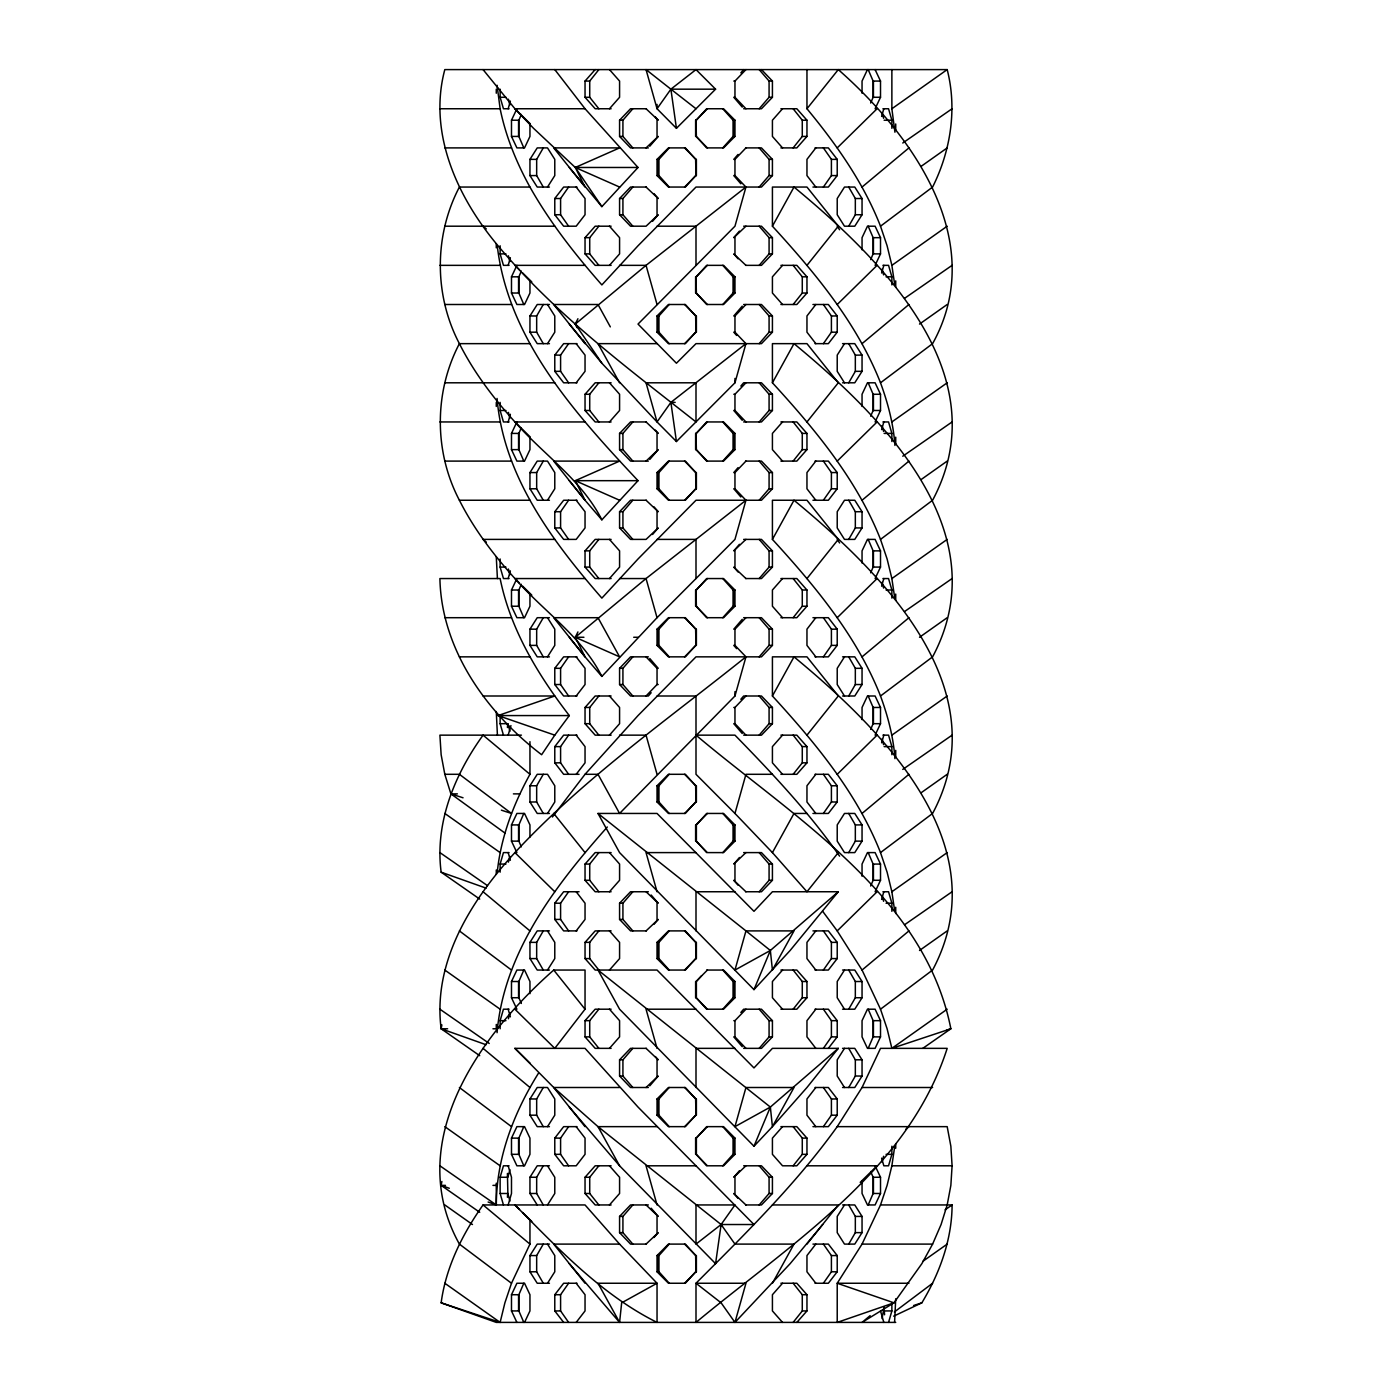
<?xml version="1.0" encoding="UTF-8"?>
<svg xmlns="http://www.w3.org/2000/svg" width="1392" height="1392" viewBox="0 0 1392 1392"><rect width="100%" height="100%" fill="white"/><g stroke="black" fill="none" stroke-linecap="round" stroke-linejoin="round"><path stroke-width="1.5" d="M497.066 1032.69C503.887 952.319 555.599 885.225 607.312 827.005M538.443 1073.267C513.805 1112.695 496.405 1157.953 496.283 1204.95L488.122 1202.044M745.938 304.5L734.959 315.967L734.959 332.183L745.938 343.65L734.959 382.8L676.425 441.525L657.041 421.95L646.045 382.8L696 382.8L696 421.95C626.644 367.314 554.973 313.896 498.04 245.775C457.603 197.803 427.762 133.11 444.814 69.6L947.186 69.6C957.296 108.941 950.632 151.015 932.605 187.05L880.51 226.2L887.104 245.775L891.872 265.35L894.743 284.925M497.257 245.775C508.289 340.205 575.731 414.207 638.023 480.675L601.866 519.825C581.595 479.735 543.837 454.975 514.918 421.95C493.464 398.112 473.854 372.377 459.395 343.65C433.973 295.208 433.973 235.492 459.395 187.05L529.952 187.05C549.91 222.424 575.105 254.492 601.866 284.925L638.023 245.775L696 187.05L761.459 187.05L772.421 175.583L772.421 159.367L761.459 147.9L745.607 147.9M745.938 461.1L734.959 472.567L734.959 488.783L745.938 500.25L734.959 539.4L657.041 617.7L601.866 676.425C581.595 636.335 543.837 611.575 514.918 578.55C493.464 554.712 473.854 528.977 459.395 500.25C433.973 451.808 433.973 392.092 459.395 343.65L529.952 343.65M479.718 899.093L441.142 872.175C434.704 822.898 454.662 774.474 483.059 735.15L529.952 774.3C513.213 804.576 500.824 837.601 497.257 872.175M479.718 1055.693L441.142 1028.775C432.512 961.594 471.401 900.05 514.918 852.6C583.822 778.337 667.273 719.925 745.955 656.85L734.959 645.383L734.959 629.167L745.938 617.7M519.512 1209.474L514.918 1204.95C558.105 1248.52 601.518 1294.717 657.041 1322.4L657.041 1283.25L619.579 1244.1L585.04 1204.95L483.059 1204.95C462.422 1234.112 445.91 1267.068 441.142 1302.825L500.128 1322.4L504.896 1302.825L511.49 1283.25L459.395 1244.1C403.158 1142.554 478.622 1036.135 553.72 970.05L585.04 970.05L585.04 1009.2L554.782 1048.35L514.918 1009.2M880.51 226.2C863.545 182.857 836.453 144.42 806.96 108.75L838.28 69.6C913.378 135.685 988.842 242.104 932.605 343.65L880.51 382.8C887.905 402.967 893.455 423.951 894.934 445.44M880.51 382.8C856.95 323.118 815.294 273.023 772.421 226.2L793.997 187.05C882.58 260.165 999.038 375.701 932.605 500.25L880.51 539.4L887.104 558.975L891.872 578.55L894.743 598.125M880.51 539.4C856.95 479.718 815.294 429.623 772.421 382.8L793.997 343.65C882.58 416.765 999.038 532.301 932.605 656.85L880.51 696C887.905 716.167 893.455 737.151 894.934 758.64M880.51 696C856.95 636.318 815.294 586.223 772.421 539.4L793.997 500.25C882.58 573.365 999.038 688.901 932.605 813.45L880.51 852.6L887.104 872.175L891.872 891.75L894.743 911.325M880.51 852.6C856.95 792.918 815.294 742.823 772.421 696L793.997 656.85C882.58 729.965 999.038 845.501 932.605 970.05L880.51 1009.2L887.104 1028.775L891.872 1048.35L950.858 1028.775C924.671 895.474 792.361 816.634 696 735.15L734.959 735.15C772.212 773.308 809.03 812.319 839.602 856.167M837.218 1126.65L862.048 1087.5L880.51 1048.35L947.186 1048.35C907.775 1171.298 790.36 1243.943 696 1322.4L696 1283.25C745.607 1233.486 796.102 1183.931 837.218 1126.65L947.186 1126.65L950.858 1146.225L952.093 1165.8L950.858 1185.375L947.186 1204.95L941.079 1224.525L932.605 1244.1L921.852 1263.675L893.96 1302.825L862.048 1322.4L870.139 1315.649M908.941 1283.25L837.218 1283.25L893.96 1302.825L837.218 1322.4L837.218 1283.25L862.048 1244.1L880.51 1204.95L952.093 1204.95C951.937 1239.75 939.652 1273.297 921.852 1302.825L893.664 1316.171M507.419 727.511L507.715 723.683M507.419 1197.311L507.715 1193.483M894.586 1322.4L895.717 1298.771M619.579 1322.4L621.65 1302.825L657.041 1283.25L598.003 1283.25L619.579 1322.4L569.311 1263.675M880.51 1204.95L887.104 1185.375L891.872 1165.8L894.743 1146.225M441.873 1024.86L441.142 1028.775L486.069 1044.731M441.873 1181.46L441.142 1185.375L479.718 1212.293M508.393 862.153L509.924 856.428M508.393 1018.753L509.924 1013.028M509.924 1169.628L507.871 1177.267L500.128 1177.267L500.128 1193.483L503.452 1204.95M882.076 1161.972L883.607 1156.247M882.076 1318.572L884.129 1306.879M745.938 147.9L734.959 159.367L734.959 175.583L745.938 187.05L734.959 226.2L638.023 324.075L676.425 363.225L696 343.65L761.459 343.65L772.421 332.183L772.421 315.967L761.459 304.5L743.659 304.5M552.398 817.017L585.04 774.3L598.003 774.3L619.579 813.45L734.959 696L745.955 656.85M837.218 852.6L838.28 852.6L806.96 891.75L772.421 852.6L734.959 813.45L745.955 774.3L772.421 774.3M734.959 1322.4L745.955 1283.25L696 1283.25L721.108 1302.825L734.959 1322.4L790.134 1263.675L822.689 1224.525M508.167 108.75L510.377 101.111M508.167 265.35L510.377 257.711M508.167 421.95L510.377 414.311M508.167 578.55L510.377 570.911M508.167 735.15L510.934 725.597M500.128 872.175L500.128 864.067L503.452 852.6L509.072 852.6M500.128 1028.775L500.128 1020.667L503.452 1009.2L509.072 1009.2M500.128 1177.267L503.452 1165.8L509.072 1165.8M508.167 1204.95L511.49 1193.483L511.49 1177.267L508.167 1165.8M881.623 116.389L883.833 108.75M881.623 272.989L883.833 265.35M881.623 429.589L883.833 421.95M881.623 586.189L883.833 578.55M881.623 742.789L883.833 735.15M881.623 899.389L883.833 891.75M891.872 1146.225L891.872 1154.333L888.548 1165.8L883.833 1165.8L881.623 1158.161M888.548 1322.4L891.872 1310.933L891.872 1302.825M753.977 989.625L770.35 950.475L838.28 891.75L772.421 891.75L753.977 911.325L657.041 813.45L598.003 813.45L619.579 852.6L753.977 989.625L790.134 950.475L838.28 891.75M753.977 1146.225L772.421 1126.65L770.35 1107.075L598.003 970.05L619.579 1009.2L753.977 1146.225L770.35 1107.075L838.28 1048.35L772.421 1048.35L753.977 1067.925L657.041 970.05L595.167 970.05L585.04 958.583L585.04 942.367L595.167 930.9L611.105 930.9M511.49 1283.25L529.952 1244.1L529.952 1220.175M523.81 147.9L518.868 136.433L518.868 120.217L521.339 114.492M523.81 304.5L518.868 293.033L518.868 276.817L521.339 271.092M523.81 461.1L518.868 449.633L518.868 433.417L521.339 427.692M523.81 617.7L518.868 606.233L518.868 590.017L521.339 584.292M521.339 846.858L518.868 841.133L518.868 824.917L523.81 813.45M870.661 103.008L873.132 97.283L873.132 81.067L868.19 69.6M521.339 1003.458L518.868 997.733L518.868 981.517L523.81 970.05M870.661 259.608L873.132 253.883L873.132 237.667L868.19 226.2M523.81 1165.8L518.868 1154.333L518.868 1138.117L523.81 1126.65M870.661 416.208L873.132 410.483L873.132 394.267L868.19 382.8M523.81 1322.4L518.868 1310.933L518.868 1294.717L523.81 1283.25M870.661 572.808L873.132 567.083L873.132 550.867L868.19 539.4M870.661 729.408L873.132 723.683L873.132 707.467L868.19 696M870.661 886.008L873.132 880.283L873.132 864.067L868.19 852.6M868.19 1048.35L873.132 1036.883L873.132 1020.667L868.19 1009.2M868.19 1204.95L873.132 1193.483L873.132 1177.267L870.661 1171.542M529.952 124.271L529.952 136.433L524.54 147.9L516.902 147.9L511.49 136.433L511.49 120.217L516.902 108.75M529.952 280.871L529.952 293.033L524.54 304.5L516.902 304.5L511.49 293.033L511.49 276.817L516.902 265.35M529.952 437.471L529.952 449.633L524.54 461.1L516.902 461.1L511.49 449.633L511.49 433.417L516.902 421.95M529.952 594.071L529.952 606.233L524.54 617.7L516.902 617.7L511.49 606.233L511.49 590.017L516.902 578.55M516.902 852.6L511.49 841.133L511.49 824.917L516.902 813.45L524.54 813.45L529.952 824.917L529.952 837.079M867.46 69.6L862.048 81.067L862.048 93.229M875.098 108.75L880.51 97.283L880.51 81.067L875.098 69.6M516.902 1009.2L511.49 997.733L511.49 981.517L516.902 970.05L524.54 970.05L529.952 981.517L529.952 993.679M875.098 265.35L880.51 253.883L880.51 237.667L875.098 226.2L867.46 226.2L862.048 237.667L862.048 249.829M511.49 1138.117L516.902 1126.65L524.54 1126.65L529.952 1138.117L529.952 1154.333L524.54 1165.8L516.902 1165.8L511.49 1154.333L511.49 1138.117L518.868 1138.117M875.098 421.95L880.51 410.483L880.51 394.267L875.098 382.8L867.46 382.8L862.048 394.267L862.048 406.429M516.902 1322.4L511.49 1310.933L511.49 1294.717L516.902 1283.25L524.54 1283.25L529.952 1294.717L529.952 1310.933L524.54 1322.4M875.098 578.55L880.51 567.083L880.51 550.867L875.098 539.4L867.46 539.4L862.048 550.867L862.048 563.029M875.098 735.15L880.51 723.683L880.51 707.467L875.098 696L867.46 696L862.048 707.467L862.048 719.629M875.098 891.75L880.51 880.283L880.51 864.067L875.098 852.6L867.46 852.6L862.048 864.067L862.048 876.229M880.51 1036.883L875.098 1048.35L867.46 1048.35L862.048 1036.883L862.048 1020.667L867.46 1009.2L875.098 1009.2L880.51 1020.667L880.51 1036.883L873.132 1036.883M875.098 1165.8L880.51 1177.267L880.51 1193.483L875.098 1204.95L867.46 1204.95L862.048 1193.483L862.048 1181.321M577.941 318.733L575.279 324.075L577.054 327.642M601.866 676.425L585.04 656.85L575.279 637.275L577.941 631.933M772.421 852.6L793.997 813.45L806.96 813.45M772.421 1283.25L793.997 1244.1L734.959 1244.1L721.108 1224.525L598.003 1126.65L553.72 1087.5L514.918 1048.35L585.04 1048.35L638.023 1107.075L753.977 1224.525L721.108 1224.525L696 1244.1L696 1204.95L734.959 1204.95L721.108 1224.525L715.575 1263.675L619.579 1165.8L569.311 1107.075M543.28 187.05L536.668 175.583L536.668 159.367L543.28 147.9M543.28 343.65L536.668 332.183L536.668 315.967L543.28 304.5M543.28 500.25L536.668 488.783L536.668 472.567L543.28 461.1M543.28 656.85L536.668 645.383L536.668 629.167L543.28 617.7M848.72 226.2L855.332 214.733L855.332 198.517L848.72 187.05M543.28 813.45L536.668 801.983L536.668 785.767L543.28 774.3M848.72 382.8L855.332 371.333L855.332 355.117L848.72 343.65M543.28 970.05L536.668 958.583L536.668 942.367L543.28 930.9M848.72 539.4L855.332 527.933L855.332 511.717L848.72 500.25M543.28 1126.65L536.668 1115.183L536.668 1098.967L543.28 1087.5M543.28 1204.95L536.668 1193.483L536.668 1177.267L543.28 1165.8M848.72 696L855.332 684.533L855.332 668.317L848.72 656.85M543.28 1283.25L536.668 1271.783L536.668 1255.567L543.28 1244.1M848.72 852.6L855.332 841.133L855.332 824.917L848.72 813.45M848.72 1009.2L855.332 997.733L855.332 981.517L848.72 970.05M848.72 1087.5L855.332 1076.033L855.332 1059.817L848.72 1048.35M848.72 1244.1L855.332 1232.633L855.332 1216.417L848.72 1204.95M549.44 187.05L537.225 187.05L529.952 175.583L529.952 159.367L537.225 147.9L547.508 147.9L554.782 159.367L554.782 175.583L547.508 187.05M549.44 343.65L537.225 343.65L529.952 332.183L529.952 315.967L537.225 304.5L549.44 304.5M547.508 343.65L554.782 332.183L554.782 315.967L547.508 304.5M549.44 500.25L537.225 500.25L529.952 488.783L529.952 472.567L537.225 461.1L547.508 461.1L554.782 472.567L554.782 488.783L547.508 500.25M549.44 656.85L537.225 656.85L529.952 645.383L529.952 629.167L537.225 617.7L549.44 617.7M547.508 656.85L554.782 645.383L554.782 629.167L547.508 617.7M862.048 214.733L854.775 226.2L844.492 226.2L837.218 214.733L837.218 198.517L844.492 187.05L854.775 187.05L862.048 198.517L862.048 214.733L855.332 214.733M549.44 813.45L537.225 813.45L529.952 801.983L529.952 785.767L537.225 774.3L547.508 774.3L554.782 785.767L554.782 801.983L547.508 813.45M844.492 343.65L837.218 355.117L837.218 371.333L844.492 382.8M842.56 343.65L854.775 343.65L862.048 355.117L862.048 371.333L854.775 382.8L842.56 382.8M549.44 970.05L537.225 970.05L529.952 958.583L529.952 942.367L537.225 930.9L549.44 930.9M547.508 970.05L554.782 958.583L554.782 942.367L547.508 930.9M862.048 527.933L854.775 539.4L844.492 539.4L837.218 527.933L837.218 511.717L844.492 500.25L854.775 500.25L862.048 511.717L862.048 527.933L855.332 527.933M549.44 1126.65L537.225 1126.65L529.952 1115.183L529.952 1098.967L537.225 1087.5L547.508 1087.5L554.782 1098.967L554.782 1115.183L547.508 1126.65M844.492 656.85L837.218 668.317L837.218 684.533L844.492 696M537.225 1204.95L529.952 1193.483L529.952 1177.267L537.225 1165.8L549.44 1165.8M842.56 656.85L854.775 656.85L862.048 668.317L862.048 684.533L854.775 696L842.56 696M547.508 1204.95L554.782 1193.483L554.782 1177.267L547.508 1165.8M549.44 1283.25L537.225 1283.25L529.952 1271.783L529.952 1255.567L537.225 1244.1L549.44 1244.1M547.508 1283.25L554.782 1271.783L554.782 1255.567L547.508 1244.1M862.048 841.133L854.775 852.6L844.492 852.6L837.218 841.133L837.218 824.917L844.492 813.45L854.775 813.45L862.048 824.917L862.048 841.133L855.332 841.133M844.492 970.05L837.218 981.517L837.218 997.733L844.492 1009.2M842.56 970.05L854.775 970.05L862.048 981.517L862.048 997.733L854.775 1009.2L842.56 1009.2M844.492 1048.35L837.218 1059.817L837.218 1076.033L844.492 1087.5M842.56 1048.35L854.775 1048.35L862.048 1059.817L862.048 1076.033L854.775 1087.5L842.56 1087.5M844.492 1204.95L837.218 1216.417L837.218 1232.633L844.492 1244.1L854.775 1244.1L862.048 1232.633L862.048 1216.417L854.775 1204.95L842.56 1204.95M554.782 735.15L541.627 754.725C486.852 712.93 441.351 649.699 439.907 578.55L500.128 578.55C510.412 629.497 537.991 674.876 569.311 715.575L554.782 735.15L498.04 715.575L554.782 696L483.059 696M568.615 226.2L560.593 214.733L560.593 198.517L568.615 187.05M568.615 382.8L560.593 371.333L560.593 355.117L568.615 343.65M568.615 539.4L560.593 527.933L560.593 511.717L568.615 500.25M823.385 187.05L831.407 175.583L831.407 159.367L823.385 147.9M568.615 696L560.593 684.533L560.593 668.317L568.615 656.85M823.385 343.65L831.407 332.183L831.407 315.967L823.385 304.5M568.615 774.3L560.593 762.833L560.593 746.617L568.615 735.15M823.385 500.25L831.407 488.783L831.407 472.567L823.385 461.1M568.615 930.9L560.593 919.433L560.593 903.217L568.615 891.75M823.385 656.85L831.407 645.383L831.407 629.167L823.385 617.7M568.615 1165.8L560.593 1154.333L560.593 1138.117L568.615 1126.65M823.385 813.45L831.407 801.983L831.407 785.767L823.385 774.3M568.615 1322.4L560.593 1310.933L560.593 1294.717L568.615 1283.25M823.385 970.05L831.407 958.583L831.407 942.367L823.385 930.9M823.385 1048.35L831.407 1036.883L831.407 1020.667L823.385 1009.2M823.385 1126.65L831.407 1115.183L831.407 1098.967L823.385 1087.5M823.385 1283.25L831.407 1271.783L831.407 1255.567L823.385 1244.1M576.184 187.05L585.04 198.517L585.04 214.733L576.184 226.2L563.656 226.2L554.782 214.733L554.782 198.517L563.656 187.05L576.967 187.05M576.967 382.8L563.656 382.8L554.782 371.333L554.782 355.117L563.656 343.65L576.967 343.65M576.184 382.8L585.04 371.333L585.04 355.117L576.184 343.65M815.816 147.9L806.96 159.367L806.96 175.583L815.816 187.05M576.184 500.25L585.04 511.717L585.04 527.933L576.184 539.4L563.656 539.4L554.782 527.933L554.782 511.717L563.656 500.25L576.967 500.25M815.033 147.9L828.344 147.9L837.218 159.367L837.218 175.583L828.344 187.05L812.945 187.05M815.816 304.5L806.96 315.967L806.96 332.183L815.816 343.65M576.967 696L563.656 696L554.782 684.533L554.782 668.317L563.656 656.85L576.967 656.85M812.945 304.5L828.344 304.5L837.218 315.967L837.218 332.183L828.344 343.65L815.033 343.65M576.184 696L585.04 684.533L585.04 668.317L576.184 656.85M579.055 774.3L563.656 774.3L554.782 762.833L554.782 746.617L563.656 735.15L576.967 735.15M815.816 461.1L806.96 472.567L806.96 488.783L815.816 500.25M576.184 774.3L585.04 762.833L585.04 746.617L576.184 735.15M815.033 461.1L828.344 461.1L837.218 472.567L837.218 488.783L828.344 500.25L812.945 500.25M576.967 930.9L563.656 930.9L554.782 919.433L554.782 903.217L563.656 891.75L579.055 891.75M815.816 617.7L806.96 629.167L806.96 645.383L815.816 656.85M576.184 930.9L585.04 919.433L585.04 903.217L576.184 891.75M812.945 617.7L828.344 617.7L837.218 629.167L837.218 645.383L828.344 656.85L815.033 656.85M815.816 774.3L806.96 785.767L806.96 801.983L815.816 813.45M576.184 1126.65L585.04 1138.117L585.04 1154.333L576.184 1165.8L563.656 1165.8L554.782 1154.333L554.782 1138.117L563.656 1126.65L576.967 1126.65M815.033 774.3L828.344 774.3L837.218 785.767L837.218 801.983L828.344 813.45L812.945 813.45M815.816 930.9L806.96 942.367L806.96 958.583L815.816 970.05M563.656 1322.4L554.782 1310.933L554.782 1294.717L563.656 1283.25L576.967 1283.25M812.945 930.9L828.344 930.9L837.218 942.367L837.218 958.583L828.344 970.05L815.033 970.05M815.816 1009.2L806.96 1020.667L806.96 1036.883L815.816 1048.35M576.184 1322.4L585.04 1310.933L585.04 1294.717L576.184 1283.25M828.344 1048.35L837.218 1036.883L837.218 1020.667L828.344 1009.2L815.033 1009.2M815.816 1087.5L806.96 1098.967L806.96 1115.183L815.816 1126.65M815.033 1087.5L828.344 1087.5L837.218 1098.967L837.218 1115.183L828.344 1126.65L812.945 1126.65M815.816 1244.1L806.96 1255.567L806.96 1271.783L815.816 1283.25M812.945 1244.1L828.344 1244.1L837.218 1255.567L837.218 1271.783L828.344 1283.25L815.033 1283.25M598.856 108.75L589.721 97.283L589.721 81.067L598.856 69.6M598.856 265.35L589.721 253.883L589.721 237.667L598.856 226.2M598.856 421.95L589.721 410.483L589.721 394.267L598.856 382.8M793.144 147.9L802.279 136.433L802.279 120.217L793.144 108.75M598.856 578.55L589.721 567.083L589.721 550.867L598.856 539.4M793.144 304.5L802.279 293.033L802.279 276.817L793.144 265.35M598.856 735.15L589.721 723.683L589.721 707.467L598.856 696M793.144 461.1L802.279 449.633L802.279 433.417L793.144 421.95M598.856 891.75L589.721 880.283L589.721 864.067L598.856 852.6M793.144 617.7L802.279 606.233L802.279 590.017L793.144 578.55M598.856 970.05L589.721 958.583L589.721 942.367L598.856 930.9M598.856 1048.35L589.721 1036.883L589.721 1020.667L598.856 1009.2M793.144 774.3L802.279 762.833L802.279 746.617L793.144 735.15M598.856 1204.95L589.721 1193.483L589.721 1177.267L598.856 1165.8M793.144 1009.2L802.279 997.733L802.279 981.517L793.144 970.05M793.144 1165.8L802.279 1154.333L802.279 1138.117L793.144 1126.65M793.144 1322.4L802.279 1310.933L802.279 1294.717L793.144 1283.25M806.96 265.35L838.28 226.2L806.96 187.05L772.421 187.05L772.421 226.2M806.96 421.95L838.28 382.8L806.96 343.65L772.421 343.65L772.421 382.8M806.96 578.55L838.28 539.4L806.96 500.25L772.421 500.25L772.421 539.4M806.96 735.15L838.28 696L806.96 656.85L772.421 656.85L772.421 696M838.28 1048.35L806.96 1087.5L772.421 1126.65L793.997 1087.5L745.955 1087.5L734.959 1126.65L770.35 1107.075M806.96 1244.1L838.28 1204.95L772.421 1204.95M649.751 146.264L658.19 136.433L646.062 147.9M740.84 72.871L743.659 69.6M652.552 221.293L658.19 214.733L646.062 226.2L630.541 226.2L619.579 214.733L619.579 198.517L630.541 187.05L646.393 187.05M738.038 154.46L733.81 159.367L734.959 159.367M739.448 231.107L733.81 237.667L745.938 226.2M742.249 306.136L733.81 315.967L734.959 315.967M649.751 459.464L658.19 449.633L646.062 461.1M740.84 386.071L743.659 382.8L761.459 382.8L772.421 394.267L772.421 410.483L761.459 421.95L743.659 421.95M652.552 534.493L658.19 527.933L646.062 539.4L630.541 539.4L619.579 527.933L619.579 511.717L630.541 500.25L646.393 500.25M738.038 467.66L733.81 472.567L734.959 472.567M739.448 544.307L733.81 550.867L745.938 539.4M651.16 692.729L648.341 696L630.541 696L619.579 684.533L619.579 668.317L630.541 656.85L648.341 656.85M585.04 774.3L638.023 715.575L696 656.85L761.459 656.85L772.421 645.383L772.421 629.167L761.459 617.7L743.659 617.7M742.249 619.336L733.81 629.167L734.959 629.167M740.84 699.271L743.659 696L761.459 696L772.421 707.467L772.421 723.683L761.459 735.15L743.659 735.15M653.962 924.34L658.19 919.433L646.062 930.9M739.448 857.507L733.81 864.067L745.938 852.6M649.751 1085.864L658.19 1076.033L646.062 1087.5M740.84 1012.471L743.659 1009.2L761.459 1009.2L772.421 1020.667L772.421 1036.883L761.459 1048.35L743.659 1048.35M653.962 1237.54L658.19 1232.633L646.062 1244.1M739.448 1170.707L733.81 1177.267L745.938 1165.8M632.821 147.9L622.92 136.433L622.92 120.217L632.821 108.75M632.821 226.2L622.92 214.733L622.92 198.517L632.821 187.05M759.179 108.75L769.08 97.283L769.08 81.067L759.179 69.6M759.179 187.05L769.08 175.583L769.08 159.367L759.179 147.9M759.179 265.35L769.08 253.883L769.08 237.667L759.179 226.2M632.821 461.1L622.92 449.633L622.92 433.417L632.821 421.95M759.179 343.65L769.08 332.183L769.08 315.967L759.179 304.5M632.821 539.4L622.92 527.933L622.92 511.717L632.821 500.25M759.179 421.95L769.08 410.483L769.08 394.267L759.179 382.8M759.179 500.25L769.08 488.783L769.08 472.567L759.179 461.1M632.821 696L622.92 684.533L622.92 668.317L632.821 656.85M759.179 578.55L769.08 567.083L769.08 550.867L759.179 539.4M759.179 656.85L769.08 645.383L769.08 629.167L759.179 617.7M759.179 735.15L769.08 723.683L769.08 707.467L759.179 696M632.821 930.9L622.92 919.433L622.92 903.217L632.821 891.75M759.179 891.75L769.08 880.283L769.08 864.067L759.179 852.6M632.821 1087.5L622.92 1076.033L622.92 1059.817L632.821 1048.35M759.179 1048.35L769.08 1036.883L769.08 1020.667L759.179 1009.2M632.821 1244.1L622.92 1232.633L622.92 1216.417L632.821 1204.95M759.179 1204.95L769.08 1193.483L769.08 1177.267L759.179 1165.8M611.105 108.75L595.167 108.75L585.04 97.283L585.04 81.067L595.167 69.6M609.47 108.75L619.579 97.283L619.579 81.067L609.47 69.6M611.105 265.35L595.167 265.35L585.04 253.883L585.04 237.667L595.167 226.2L611.105 226.2M609.47 265.35L619.579 253.883L619.579 237.667L609.47 226.2M782.53 108.75L772.421 120.217L772.421 136.433L782.53 147.9M780.895 108.75L796.833 108.75L806.96 120.217L806.96 136.433L796.833 147.9L780.895 147.9M611.105 421.95L595.167 421.95L585.04 410.483L585.04 394.267L595.167 382.8L611.105 382.8M609.47 421.95L619.579 410.483L619.579 394.267L609.47 382.8M782.53 265.35L772.421 276.817L772.421 293.033L782.53 304.5M780.895 265.35L796.833 265.35L806.96 276.817L806.96 293.033L796.833 304.5L780.895 304.5M611.105 578.55L595.167 578.55L585.04 567.083L585.04 550.867L595.167 539.4L611.105 539.4M609.47 578.55L619.579 567.083L619.579 550.867L609.47 539.4M782.53 421.95L772.421 433.417L772.421 449.633L782.53 461.1M780.895 421.95L796.833 421.95L806.96 433.417L806.96 449.633L796.833 461.1L780.895 461.1M611.105 735.15L595.167 735.15L585.04 723.683L585.04 707.467L595.167 696L611.105 696M609.47 735.15L619.579 723.683L619.579 707.467L609.47 696M782.53 578.55L772.421 590.017L772.421 606.233L782.53 617.7M780.895 578.55L796.833 578.55L806.96 590.017L806.96 606.233L796.833 617.7L780.895 617.7M611.105 891.75L595.167 891.75L585.04 880.283L585.04 864.067L595.167 852.6L611.105 852.6M609.47 891.75L619.579 880.283L619.579 864.067L609.47 852.6M782.53 735.15L772.421 746.617L772.421 762.833L782.53 774.3M609.47 970.05L619.579 958.583L619.579 942.367L609.47 930.9M780.895 735.15L796.833 735.15L806.96 746.617L806.96 762.833L796.833 774.3L780.895 774.3M611.105 1048.35L595.167 1048.35L585.04 1036.883L585.04 1020.667L595.167 1009.2L611.105 1009.2M609.47 1048.35L619.579 1036.883L619.579 1020.667L609.47 1009.2M611.105 1204.95L595.167 1204.95L585.04 1193.483L585.04 1177.267L595.167 1165.8L611.105 1165.8M782.53 970.05L772.421 981.517L772.421 997.733L782.53 1009.2M609.47 1204.95L619.579 1193.483L619.579 1177.267L609.47 1165.8M780.895 970.05L796.833 970.05L806.96 981.517L806.96 997.733L796.833 1009.2L780.895 1009.2M782.53 1126.65L772.421 1138.117L772.421 1154.333L782.53 1165.8L796.833 1165.8L806.96 1154.333L806.96 1138.117L796.833 1126.65L780.895 1126.65M782.53 1283.25L772.421 1294.717L772.421 1310.933L782.53 1322.4M796.833 1322.4L806.96 1310.933L806.96 1294.717L796.833 1283.25L780.895 1283.25M669.221 187.05L658.938 175.583L658.938 159.367L669.221 147.9M696.383 120.217L706.649 108.75L723.544 108.75L734.959 120.217L734.959 136.433L723.544 147.9L706.649 147.9L696.383 136.433L696 120.217L696 136.433L707.414 147.9M695.617 175.583L685.351 187.05L668.456 187.05L657.041 175.583L657.041 159.367L668.456 147.9L685.351 147.9L695.617 159.367L696 175.583L696 159.367L684.586 147.9M722.779 147.9L733.062 136.433L733.062 120.217L722.779 108.75M669.221 343.65L658.938 332.183L658.938 315.967L669.221 304.5M696.383 276.817L706.649 265.35L723.544 265.35L734.959 276.817L734.959 293.033L723.544 304.5L706.649 304.5L696.383 293.033L696 276.817L696 293.033L707.414 304.5M695.617 332.183L685.351 343.65L668.456 343.65L657.041 332.183L657.041 315.967L668.456 304.5L685.351 304.5L695.617 315.967L696 332.183L696 315.967L684.586 304.5M722.779 304.5L733.062 293.033L733.062 276.817L722.779 265.35M669.221 500.25L658.938 488.783L658.938 472.567L669.221 461.1M696.383 433.417L706.649 421.95L723.544 421.95L734.959 433.417L734.959 449.633L723.544 461.1L706.649 461.1L696.383 449.633L696 433.417L696 449.633L707.414 461.1M695.617 488.783L685.351 500.25L668.456 500.25L657.041 488.783L657.041 472.567L668.456 461.1L685.351 461.1L695.617 472.567L696 488.783L696 472.567L684.586 461.1M722.779 461.1L733.062 449.633L733.062 433.417L722.779 421.95M669.221 656.85L658.938 645.383L658.938 629.167L669.221 617.7M696.383 590.017L706.649 578.55L723.544 578.55L734.959 590.017L734.959 606.233L723.544 617.7L706.649 617.7L696.383 606.233L696 590.017L696 606.233L707.414 617.7M695.617 645.383L685.351 656.85L668.456 656.85L657.041 645.383L657.041 629.167L668.456 617.7L685.351 617.7L695.617 629.167L696 645.383L696 629.167L684.586 617.7M722.779 617.7L733.062 606.233L733.062 590.017L722.779 578.55M669.221 813.45L658.938 801.983L658.938 785.767L669.221 774.3M695.617 801.983L685.351 813.45L668.456 813.45L657.041 801.983L657.041 785.767L668.456 774.3L685.351 774.3L695.617 785.767L696 801.983L696 785.767L684.586 774.3M706.649 852.6L696.383 841.133L696.383 824.917L706.649 813.45L723.544 813.45L734.959 824.917L734.959 841.133L723.544 852.6L707.414 852.6L696 841.133L696 824.917L707.414 813.45M722.779 852.6L733.062 841.133L733.062 824.917L722.779 813.45M669.221 970.05L658.938 958.583L658.938 942.367L669.221 930.9M695.617 958.583L685.351 970.05L668.456 970.05L657.041 958.583L657.041 942.367L668.456 930.9L685.351 930.9L695.617 942.367L696 958.583L696 942.367L684.586 930.9M706.649 970.05L723.544 970.05L734.959 981.517L734.959 997.733L723.544 1009.2L706.649 1009.2L696.383 997.733L696.383 981.517L701.516 975.792M722.779 1009.2L733.062 997.733L733.062 981.517L722.779 970.05M669.221 1126.65L658.938 1115.183L658.938 1098.967L669.221 1087.5M695.617 1115.183L685.351 1126.65L668.456 1126.65L657.041 1115.183L657.041 1098.967L668.456 1087.5L685.351 1087.5L695.617 1098.967L696 1115.183L696 1098.967L684.586 1087.5M706.649 1165.8L696.383 1154.333L696.383 1138.117L706.649 1126.65L723.544 1126.65L734.959 1138.117L734.959 1154.333L723.544 1165.8L707.414 1165.8L696 1154.333L696 1138.117L707.414 1126.65M722.779 1165.8L733.062 1154.333L733.062 1138.117L722.779 1126.65M669.221 1283.25L658.938 1271.783L658.938 1255.567L669.221 1244.1M695.617 1271.783L685.351 1283.25L668.456 1283.25L657.041 1271.783L657.041 1255.567L668.456 1244.1L685.351 1244.1L695.617 1255.567L696 1271.783L696 1255.567L684.586 1244.1M569.311 167.475L601.866 206.625L638.023 167.475L585.04 108.75L554.782 69.6M745.607 461.1L761.459 461.1L772.421 472.567L772.421 488.783L761.459 500.25L696 500.25L638.023 558.975L601.866 598.125C552.38 541.384 503.504 476.047 497.066 398.46M648.341 147.9L630.541 147.9L619.579 136.433L619.579 120.217L630.541 108.75L646.393 108.75M745.938 108.75L734.959 97.283L734.959 81.067L745.938 69.6M761.459 69.6L772.421 81.067L772.421 97.283L761.459 108.75L743.659 108.75M743.659 226.2L761.459 226.2L772.421 237.667L772.421 253.883L761.459 265.35L745.607 265.35M648.341 461.1L630.541 461.1L619.579 449.633L619.579 433.417L630.541 421.95L646.393 421.95M745.938 421.95L734.959 410.483L734.959 394.267L745.938 382.8M646.062 696L657.041 684.533L657.041 668.317L646.062 656.85M743.659 539.4L761.459 539.4L772.421 550.867L772.421 567.083L761.459 578.55L745.607 578.55M745.938 735.15L734.959 723.683L734.959 707.467L745.938 696M646.393 930.9L630.541 930.9L619.579 919.433L619.579 903.217L630.541 891.75L648.341 891.75M743.659 852.6L761.459 852.6L772.421 864.067L772.421 880.283L761.459 891.75L745.607 891.75M648.341 1087.5L630.541 1087.5L619.579 1076.033L619.579 1059.817L630.541 1048.35L646.393 1048.35M745.938 1048.35L734.959 1036.883L734.959 1020.667L745.938 1009.2M646.393 1244.1L630.541 1244.1L619.579 1232.633L619.579 1216.417L630.541 1204.95L648.341 1204.95M743.659 1165.8L761.459 1165.8L772.421 1177.267L772.421 1193.483L761.459 1204.95L745.607 1204.95M696 120.217L707.414 108.75M684.586 187.05L696 175.583M696 276.817L707.414 265.35M684.586 343.65L696 332.183M696 433.417L707.414 421.95M684.586 500.25L696 488.783M696 590.017L707.414 578.55M684.586 656.85L696 645.383M684.586 813.45L696 801.983M684.586 970.05L696 958.583M707.414 1009.2L696 997.733L696 981.517L707.414 970.05M684.586 1126.65L696 1115.183M684.586 1283.25L696 1271.783M676.425 128.325L715.575 89.175L696 69.6L670.892 89.175L657.041 108.75L676.425 128.325L670.892 89.175L646.045 69.6L657.041 108.75L657.041 104.4M837.218 147.9L877.082 108.75M837.218 304.5L877.082 265.35M837.218 461.1L877.082 421.95M837.218 617.7L877.082 578.55M837.218 774.3L877.082 735.15M880.51 1009.2L862.048 970.05L837.218 930.9L877.082 891.75M860.221 1182.365L877.082 1165.8L806.96 1165.8M569.311 637.275L585.04 656.85L553.72 617.7L598.003 617.7L619.579 656.85L575.279 637.275L646.045 578.55L745.955 500.25M862.048 187.05L908.941 147.9M862.048 343.65L908.941 304.5M862.048 500.25L908.941 461.1M862.048 656.85L908.941 617.7M862.048 813.45L908.941 774.3M862.048 970.05L908.941 930.9M905.705 1129.347L908.941 1126.65M745.955 187.05L646.045 265.35L575.279 324.075L601.866 363.225L657.041 421.95L670.892 402.375L745.955 343.65M894.395 1311.96L932.605 1283.25M894.934 132.24L891.872 108.75L947.186 69.6M921.26 166.257L947.186 147.9M891.872 265.35L947.186 226.2M919.52 324.075L947.186 304.5M891.872 421.95L947.186 382.8M921.26 479.457L947.186 461.1M891.872 578.55L947.186 539.4M919.52 637.275L947.186 617.7M891.872 735.15L947.186 696M921.26 792.657L947.186 774.3M891.872 891.75L947.186 852.6M919.52 950.475L947.186 930.9M891.872 1048.35L947.186 1009.2M922.983 1261.222L947.186 1244.1M922.809 1048.35L950.858 1028.775L946.786 1030.219M902.764 143.011L952.093 108.75M904.522 298.375L952.093 265.35M902.764 456.211L952.093 421.95M904.522 611.575L952.093 578.55M902.764 769.411L952.093 735.15M904.522 924.775L952.093 891.75M945.046 1209.839L952.093 1204.95M770.35 950.475L772.421 970.05L793.997 930.9L745.955 930.9L770.35 950.475L734.959 970.05L745.955 930.9L598.003 813.45M913.604 1305.522L921.852 1302.825M585.04 81.067L589.721 81.067M733.81 81.067L734.959 81.067M769.08 81.067L772.421 81.067M873.132 81.067L880.51 81.067M715.575 89.175L670.892 89.175L696 108.75M500.128 89.175L500.128 97.283L505.94 97.283M585.04 97.283L589.721 97.283M734.959 97.283L733.81 97.283L742.249 107.114M769.08 97.283L772.421 97.283M873.132 97.283L880.51 97.283M439.907 108.75L500.128 108.75C505.714 136.277 516.432 162.499 529.952 187.05M509.072 108.75L503.452 108.75L500.128 97.283M585.04 108.75L514.918 108.75L483.059 69.6M882.928 108.75L888.548 108.75L891.872 120.217L891.872 128.325M511.49 120.217L518.868 120.217M619.579 120.217L622.92 120.217M646.062 108.75L658.19 120.217L655.371 116.945M733.062 120.217L734.959 120.217M802.279 120.217L806.96 120.217M884.129 120.217L891.872 120.217M511.49 136.433L518.868 136.433M619.579 136.433L622.92 136.433M733.062 136.433L734.959 136.433M802.279 136.433L806.96 136.433M444.814 147.9L511.49 147.9M529.952 159.367L536.668 159.367M657.041 159.367L658.938 159.367M769.08 159.367L772.421 159.367M831.407 159.367L837.218 159.367M638.023 167.475L575.279 167.475L533.536 128.325L514.918 108.75L530.248 123.801M529.952 175.583L536.668 175.583M657.041 175.583L658.938 175.583M734.959 175.583L733.81 175.583L740.84 183.779M769.08 175.583L772.421 175.583M831.407 175.583L837.218 175.583M554.782 198.517L560.593 198.517M619.579 198.517L622.92 198.517M646.062 187.05L658.19 198.517L653.962 193.61M855.332 198.517L862.048 198.517M554.782 214.733L560.593 214.733M619.579 214.733L622.92 214.733M444.814 226.2L554.782 226.2M657.041 226.2L696 226.2L696 265.35M585.04 237.667L589.721 237.667M769.08 237.667L772.421 237.667M873.132 237.667L880.51 237.667M500.128 245.775L500.128 253.883L505.94 253.883M585.04 253.883L589.721 253.883M745.938 265.35L733.81 253.883L738.038 258.79M769.08 253.883L772.421 253.883M873.132 253.883L880.51 253.883M439.907 265.35L500.128 265.35M509.072 265.35L503.452 265.35L500.128 253.883M585.04 265.35L514.918 265.35L519.512 269.874M619.579 265.35L646.045 265.35L657.041 304.5M882.928 265.35L888.548 265.35L891.872 276.817L891.872 284.925M511.49 276.817L518.868 276.817M733.062 276.817L734.959 276.817M802.279 276.817L806.96 276.817M886.06 276.817L891.872 276.817M511.49 293.033L518.868 293.033M733.062 293.033L734.959 293.033M802.279 293.033L806.96 293.033M444.814 304.5L511.49 304.5M529.952 315.967L536.668 315.967M657.041 315.967L658.938 315.967M769.08 315.967L772.421 315.967M831.407 315.967L837.218 315.967M529.952 332.183L536.668 332.183M657.041 332.183L658.938 332.183M734.959 332.183L733.81 332.183L736.629 335.455M769.08 332.183L772.421 332.183M831.407 332.183L837.218 332.183M657.041 343.65L598.003 343.65L619.579 382.8M554.782 355.117L560.593 355.117M855.332 355.117L862.048 355.117M554.782 371.333L560.593 371.333M855.332 371.333L862.048 371.333M444.814 382.8L554.782 382.8M585.04 394.267L589.721 394.267M733.81 394.267L734.959 394.267M769.08 394.267L772.421 394.267M873.132 394.267L880.51 394.267M675.155 402.375L670.892 402.375L676.425 441.525M500.128 402.375L500.128 410.483L505.94 410.483M585.04 410.483L589.721 410.483M734.959 410.483L733.81 410.483L742.249 420.314M769.08 410.483L772.421 410.483M873.132 410.483L880.51 410.483M439.907 421.95L500.128 421.95M509.072 421.95L503.452 421.95L500.128 410.483M585.04 421.95L514.918 421.95L530.248 437.001M882.928 421.95L888.548 421.95L891.872 433.417L891.872 441.525M511.49 433.417L518.868 433.417M619.579 433.417L622.92 433.417M646.062 421.95L658.19 433.417L655.371 430.145M733.062 433.417L734.959 433.417M802.279 433.417L806.96 433.417M884.129 433.417L891.872 433.417M511.49 449.633L518.868 449.633M619.579 449.633L622.92 449.633M733.062 449.633L734.959 449.633M802.279 449.633L806.96 449.633M444.814 461.1L511.49 461.1M529.952 472.567L536.668 472.567M657.041 472.567L658.938 472.567M769.08 472.567L772.421 472.567M831.407 472.567L837.218 472.567M638.023 480.675L575.279 480.675L585.04 500.25L601.866 519.825M529.952 488.783L536.668 488.783M657.041 488.783L658.938 488.783M734.959 488.783L733.81 488.783L740.84 496.979M769.08 488.783L772.421 488.783M831.407 488.783L837.218 488.783M459.395 500.25L529.952 500.25M554.782 511.717L560.593 511.717M619.579 511.717L622.92 511.717M646.062 500.25L658.19 511.717L653.962 506.81M855.332 511.717L862.048 511.717M554.782 527.933L560.593 527.933M619.579 527.933L622.92 527.933M554.782 539.4L483.059 539.4L486.295 542.097M657.041 539.4L696 539.4L696 578.55M585.04 550.867L589.721 550.867M769.08 550.867L772.421 550.867M873.132 550.867L880.51 550.867M500.128 558.975L500.128 567.083L505.94 567.083M585.04 567.083L589.721 567.083M745.938 578.55L733.81 567.083L738.038 571.99M769.08 567.083L772.421 567.083M873.132 567.083L880.51 567.083M509.072 578.55L503.452 578.55L500.128 567.083M585.04 578.55L514.918 578.55L519.512 583.074M619.579 578.55L646.045 578.55L657.041 617.7M882.928 578.55L888.548 578.55L891.872 590.017L891.872 598.125M511.49 590.017L518.868 590.017M733.062 590.017L734.959 590.017M802.279 590.017L806.96 590.017M886.06 590.017L891.872 590.017M511.49 606.233L518.868 606.233M733.062 606.233L734.959 606.233M802.279 606.233L806.96 606.233M444.814 617.7L511.49 617.7M529.952 629.167L536.668 629.167M657.041 629.167L658.938 629.167M769.08 629.167L772.421 629.167M831.407 629.167L837.218 629.167M575.279 637.275L583.927 637.275M633.708 637.275L638.023 637.275M529.952 645.383L536.668 645.383M657.041 645.383L658.938 645.383M734.959 645.383L733.81 645.383L736.629 648.655M769.08 645.383L772.421 645.383M831.407 645.383L837.218 645.383M459.395 656.85L529.952 656.85M554.782 668.317L560.593 668.317M619.579 668.317L622.92 668.317M657.041 668.317L658.19 668.317L649.751 658.486M855.332 668.317L862.048 668.317M554.782 684.533L560.593 684.533M619.579 684.533L622.92 684.533M657.041 684.533L658.19 684.533M855.332 684.533L862.048 684.533M657.041 696L696 696L696 774.3L734.959 813.45M585.04 707.467L589.721 707.467M733.81 707.467L734.959 707.467M769.08 707.467L772.421 707.467M873.132 707.467L880.51 707.467M498.04 715.575L569.311 715.575M500.128 715.575L500.128 723.683L507.871 723.683L509.924 731.322M585.04 723.683L589.721 723.683M734.959 723.683L733.81 723.683L742.249 733.514M769.08 723.683L772.421 723.683M873.132 723.683L880.51 723.683M521.426 735.15L439.907 735.15L441.142 754.725L444.814 774.3L450.921 793.875L504.896 833.025M619.579 735.15L646.045 735.15L657.041 774.3M882.928 735.15L888.548 735.15L891.872 746.617L891.872 754.725M554.782 746.617L560.593 746.617M802.279 746.617L806.96 746.617M884.129 746.617L891.872 746.617M554.782 762.833L560.593 762.833M802.279 762.833L806.96 762.833M444.814 774.3L459.882 774.3M529.952 785.767L536.668 785.767M657.041 785.767L658.938 785.767M831.407 785.767L837.218 785.767M457.394 793.875L450.921 793.875L463.049 797.79M513.404 793.875L519.877 793.875M529.952 801.983L536.668 801.983M657.041 801.983L658.938 801.983M831.407 801.983L837.218 801.983M554.782 813.45L553.72 813.45L585.04 852.6M511.49 824.917L518.868 824.917M733.062 824.917L734.959 824.917M855.332 824.917L862.048 824.917M511.49 841.133L518.868 841.133M733.062 841.133L734.959 841.133M696 852.6L646.045 852.6L657.041 891.75M500.128 864.067L505.94 864.067M585.04 864.067L589.721 864.067M769.08 864.067L772.421 864.067M873.132 864.067L880.51 864.067M585.04 880.283L589.721 880.283M745.938 891.75L733.81 880.283L738.038 885.19M769.08 880.283L772.421 880.283M873.132 880.283L880.51 880.283M734.959 891.75L696 891.75L696 930.9M882.928 891.75L888.548 891.75L891.872 903.217L891.872 911.325M554.782 903.217L560.593 903.217M619.579 903.217L622.92 903.217M646.062 891.75L658.19 903.217L651.16 895.021M886.06 903.217L891.872 903.217M554.782 919.433L560.593 919.433M619.579 919.433L622.92 919.433M529.952 942.367L536.668 942.367M585.04 942.367L589.721 942.367M657.041 942.367L658.938 942.367M831.407 942.367L837.218 942.367M529.952 958.583L536.668 958.583M585.04 958.583L589.721 958.583M657.041 958.583L658.938 958.583M831.407 958.583L837.218 958.583M511.49 981.517L518.868 981.517M733.062 981.517L734.959 981.517M802.279 981.517L806.96 981.517M855.332 981.517L862.048 981.517M511.49 997.733L518.868 997.733M733.062 997.733L734.959 997.733M802.279 997.733L806.96 997.733M855.332 997.733L862.048 997.733M696 1009.2L646.045 1009.2L657.041 1048.35M500.128 1020.667L505.94 1020.667M585.04 1020.667L589.721 1020.667M733.81 1020.667L734.959 1020.667M769.08 1020.667L772.421 1020.667M831.407 1020.667L837.218 1020.667M873.132 1020.667L880.51 1020.667M447.615 1028.775L441.142 1028.775L445.196 1030.132M492.942 1028.775L497.257 1028.775L497.066 1024.86M585.04 1036.883L589.721 1036.883M734.959 1036.883L733.81 1036.883L742.249 1046.714M769.08 1036.883L772.421 1036.883M831.407 1036.883L837.218 1036.883M734.959 1048.35L696 1048.35L696 1087.5M619.579 1059.817L622.92 1059.817M646.062 1048.35L658.19 1059.817L655.371 1056.545M855.332 1059.817L862.048 1059.817M619.579 1076.033L622.92 1076.033M855.332 1076.033L862.048 1076.033M619.579 1087.5L553.72 1087.5L585.04 1126.65M862.048 1087.5L932.605 1087.5M529.952 1098.967L536.668 1098.967M657.041 1098.967L658.938 1098.967M831.407 1098.967L837.218 1098.967M529.952 1115.183L536.668 1115.183M657.041 1115.183L658.938 1115.183M831.407 1115.183L837.218 1115.183M657.041 1126.65L598.003 1126.65L619.579 1165.8M554.782 1138.117L560.593 1138.117M733.062 1138.117L734.959 1138.117M802.279 1138.117L806.96 1138.117M511.49 1154.333L518.868 1154.333M554.782 1154.333L560.593 1154.333M733.062 1154.333L734.959 1154.333M802.279 1154.333L806.96 1154.333M886.06 1154.333L891.872 1154.333M696 1165.8L646.045 1165.8L657.041 1204.95M891.872 1165.8L952.093 1165.8M529.952 1177.267L536.668 1177.267M585.04 1177.267L589.721 1177.267M769.08 1177.267L772.421 1177.267M873.132 1177.267L880.51 1177.267M445.457 1185.375L441.142 1185.375L449.303 1188.281M492.942 1185.375L497.257 1185.375M500.128 1193.483L507.871 1193.483L509.924 1201.122M529.952 1193.483L536.668 1193.483M585.04 1193.483L589.721 1193.483M745.938 1204.95L733.81 1193.483L738.038 1198.39M769.08 1193.483L772.421 1193.483M873.132 1193.483L880.51 1193.483M619.579 1216.417L622.92 1216.417M646.062 1204.95L658.19 1216.417L651.16 1208.221M855.332 1216.417L862.048 1216.417M619.579 1232.633L622.92 1232.633M855.332 1232.633L862.048 1232.633M619.579 1244.1L553.72 1244.1L585.04 1283.25M862.048 1244.1L932.605 1244.1M529.952 1255.567L536.668 1255.567M657.041 1255.567L658.938 1255.567M831.407 1255.567L837.218 1255.567M529.952 1271.783L536.668 1271.783M657.041 1271.783L658.938 1271.783M831.407 1271.783L837.218 1271.783M511.49 1294.717L518.868 1294.717M554.782 1294.717L560.593 1294.717M802.279 1294.717L806.96 1294.717M511.49 1310.933L518.868 1310.933M554.782 1310.933L560.593 1310.933M802.279 1310.933L806.96 1310.933M884.129 1310.933L891.872 1310.933M895.717 1322.4L496.283 1322.4L441.142 1302.825M501.398 810.179L511.49 813.45L459.395 774.3M441.142 872.175L486.069 888.131M619.579 187.05L575.279 167.475L619.579 147.9L553.72 147.9L585.04 187.05L575.279 167.475L601.866 206.625M619.579 500.25L575.279 480.675L619.579 461.1L553.72 461.1L585.04 500.25L569.311 480.675M439.907 852.6L487.478 885.625M439.907 1009.2L489.236 1043.461M439.907 1165.8L496.283 1204.95L496.283 1183.2M444.814 813.45L500.128 852.6M444.814 970.05L500.128 1009.2M444.814 1126.65L500.128 1165.8M444.814 1204.95L472.48 1224.525M444.814 1283.25L500.128 1322.4M459.395 930.9L511.49 970.05M459.395 1087.5L511.49 1126.65M483.059 226.2L486.295 228.897M483.059 891.75L529.952 930.9M483.059 1048.35L529.952 1087.5M483.059 1204.95L529.952 1244.1M522.574 272.884L531.779 281.915M522.574 586.084L531.779 595.115M514.918 852.6L554.782 891.75M514.918 1048.35L530.248 1063.401M522.574 1212.484L531.779 1221.515M601.866 363.225L569.311 324.075M553.72 970.05L585.04 1009.2M822.689 911.325L837.218 930.9M837.218 226.2L839.602 229.767M837.218 539.4L839.602 542.967M610.322 326.876L598.003 304.5L553.72 304.5L585.04 343.65L583.265 340.083M880.51 1310.933L883.833 1322.4M500.128 723.683L503.452 735.15M508.167 852.6L510.377 860.239M508.167 1009.2L510.377 1016.839M882.076 112.578L883.607 118.303M882.076 269.178L883.607 274.903M882.076 425.778L883.607 431.503M882.076 582.378L883.607 588.103M882.076 738.978L883.607 744.703M882.076 895.578L883.607 901.303M508.393 99.197L509.924 104.922M508.393 255.797L509.924 261.522M508.393 412.397L509.924 418.122M508.393 568.997L509.924 574.722M500.128 108.75L497.066 85.26M497.414 578.55L496.283 556.957M497.414 735.15L496.283 711.521M884.285 1310.933L884.581 1314.761M507.419 1173.439L507.871 1193.483M895.717 123.975L895.717 130.5M895.717 280.871L895.717 287.1M895.717 437.175L895.717 443.7M895.717 594.071L895.717 600.3M895.717 750.375L895.717 756.9M895.717 907.271L895.717 913.5M895.717 1144.207L895.717 1148.243M891.872 69.6L891.872 108.75M873.428 81.067L873.428 97.283M873.428 237.667L873.428 253.883M873.428 394.267L873.428 410.483M873.428 550.867L873.428 567.083M873.428 707.467L873.428 723.683M873.428 864.067L873.428 880.283M873.428 1020.667L873.428 1036.883M873.428 1177.267L873.428 1193.483M806.96 69.6L806.96 108.75M734.959 237.667L734.959 253.883M734.959 378.45L734.959 382.8M734.959 550.867L734.959 567.083M734.959 691.65L734.959 696M734.959 864.067L734.959 880.283M734.959 1177.267L734.959 1193.483M733.81 120.217L733.81 136.433M733.81 276.817L733.81 293.033M733.81 433.417L733.81 449.633M733.81 590.017L733.81 606.233M733.81 824.917L733.81 841.133M733.81 981.517L733.81 997.733M733.81 1138.117L733.81 1154.333M696.383 159.367L696.383 175.583M696.383 315.967L696.383 332.183M696.383 472.567L696.383 488.783M696.383 629.167L696.383 645.383M696.383 785.767L696.383 801.983M696.383 942.367L696.383 958.583M696.383 1098.967L696.383 1115.183M696.383 1255.567L696.383 1271.783M695.617 120.217L695.617 136.433M695.617 276.817L695.617 293.033M695.617 433.417L695.617 449.633M695.617 590.017L695.617 606.233M695.617 824.917L695.617 841.133M695.617 981.517L695.617 997.733M695.617 1138.117L695.617 1154.333M658.19 159.367L658.19 175.583M658.19 315.967L658.19 332.183M658.19 472.567L658.19 488.783M658.19 629.167L658.19 645.383M658.19 785.767L658.19 801.983M658.19 942.367L658.19 958.583M658.19 1098.967L658.19 1115.183M658.19 1255.567L658.19 1271.783M657.041 120.217L657.041 136.433M657.041 198.517L657.041 214.733M657.041 433.417L657.041 449.633M657.041 511.717L657.041 527.933M657.041 903.217L657.041 919.433M657.041 1059.817L657.041 1076.033M657.041 1216.417L657.041 1232.633M529.952 741.675L529.952 774.3M518.572 120.217L518.572 136.433M518.572 276.817L518.572 293.033M518.572 433.417L518.572 449.633M518.572 590.017L518.572 606.233M518.572 824.917L518.572 841.133M518.572 981.517L518.572 997.733M518.572 1138.117L518.572 1154.333M518.572 1294.717L518.572 1310.933M496.283 89.175L496.283 93.229M496.283 243.757L496.283 247.793M496.283 402.375L496.283 406.429M496.283 870L496.283 874.35M496.283 1024.425L496.283 1028.775"/></g></svg>
